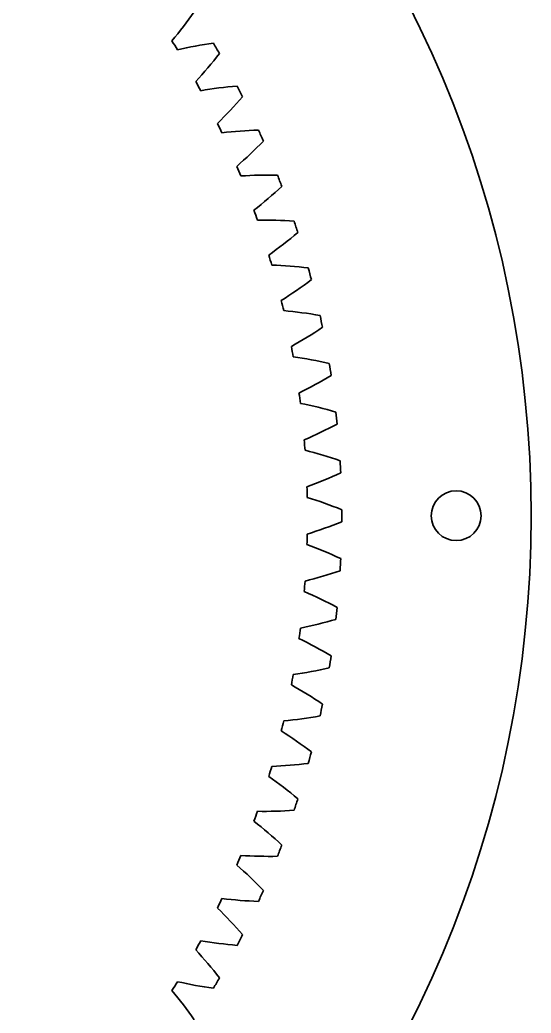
# Model space of a CAD drawing. Header units: inches. Extents: x 1.4 to 27.7, y -14.7 to -0.1.
# Drawn here: x 25.1 to 27.74, y -10.12 to -5 of the extents above; entities that cross this region are included whole.
import ezdxf

# ---------------------------------------------------------------- set-up
doc = ezdxf.new("R2010")
doc.units = ezdxf.units.IN
doc.header["$MEASUREMENT"] = 0
doc.layers.add('Layer 1', color=7, linetype='Continuous')

# ---------------------------------------------------------------- blocks, each defined once
blk = doc.blocks.new('block 322')
at = {"layer": 'Layer 1', "color": 7, "lineweight": 35, "true_color": 0xffffff}
blk.add_open_spline([(26.0026, -10.1563), (25.9664, -10.1046), (25.9281, -10.0545), (25.8878, -10.006)], degree=3, dxfattribs=at)
blk = doc.blocks.new('block 323')
at = {"layer": 'Layer 1', "color": 7, "lineweight": 35, "true_color": 0xffffff}
blk.add_open_spline([(25.8878, -10.006), (25.8973, -9.9907), (25.9067, -9.9755), (25.9159, -9.9601)], degree=3, dxfattribs=at)
blk = doc.blocks.new('block 324')
at = {"layer": 'Layer 1', "color": 7, "lineweight": 35, "true_color": 0xffffff}
blk.add_open_spline([(25.9159, -9.9601), (25.9775, -9.9739), (26.0395, -9.9853), (26.102, -9.9941)], degree=3, dxfattribs=at)
blk = doc.blocks.new('block 325')
at = {"layer": 'Layer 1', "color": 7, "lineweight": 35, "true_color": 0xffffff}
blk.add_open_spline([(26.102, -9.9941), (26.1125, -9.9762), (26.1228, -9.9582), (26.1331, -9.9401)], degree=3, dxfattribs=at)
blk = doc.blocks.new('block 326')
at = {"layer": 'Layer 1', "color": 7, "lineweight": 35, "true_color": 0xffffff}
blk.add_open_spline([(26.1331, -9.9401), (26.0943, -9.8905), (26.0534, -9.8424), (26.0107, -9.796)], degree=3, dxfattribs=at)
blk = doc.blocks.new('block 327')
at = {"layer": 'Layer 1', "color": 7, "lineweight": 35, "true_color": 0xffffff}
blk.add_open_spline([(26.0107, -9.796), (26.0193, -9.7803), (26.0279, -9.7646), (26.0363, -9.7488)], degree=3, dxfattribs=at)
blk = doc.blocks.new('block 328')
at = {"layer": 'Layer 1', "color": 7, "lineweight": 35, "true_color": 0xffffff}
blk.add_open_spline([(26.0363, -9.7488), (26.0985, -9.7594), (26.1611, -9.7674), (26.2239, -9.773)], degree=3, dxfattribs=at)
blk = doc.blocks.new('block 329')
at = {"layer": 'Layer 1', "color": 7, "lineweight": 35, "true_color": 0xffffff}
blk.add_open_spline([(26.2239, -9.773), (26.2334, -9.7545), (26.2429, -9.736), (26.2522, -9.7175)], degree=3, dxfattribs=at)
blk = doc.blocks.new('block 330')
at = {"layer": 'Layer 1', "color": 7, "lineweight": 35, "true_color": 0xffffff}
blk.add_open_spline([(26.2522, -9.7175), (26.2107, -9.6699), (26.1674, -9.624), (26.1224, -9.58)], degree=3, dxfattribs=at)
blk = doc.blocks.new('block 331')
at = {"layer": 'Layer 1', "color": 7, "lineweight": 35, "true_color": 0xffffff}
blk.add_open_spline([(26.1224, -9.58), (26.1302, -9.5638), (26.1379, -9.5477), (26.1455, -9.5314)], degree=3, dxfattribs=at)
blk = doc.blocks.new('block 332')
at = {"layer": 'Layer 1', "color": 7, "lineweight": 35, "true_color": 0xffffff}
blk.add_open_spline([(26.1455, -9.5314), (26.2081, -9.5387), (26.271, -9.5435), (26.334, -9.5458)], degree=3, dxfattribs=at)
blk = doc.blocks.new('block 333')
at = {"layer": 'Layer 1', "color": 7, "lineweight": 35, "true_color": 0xffffff}
blk.add_open_spline([(26.334, -9.5458), (26.3426, -9.5269), (26.3511, -9.5079), (26.3594, -9.4888)], degree=3, dxfattribs=at)
blk = doc.blocks.new('block 334')
at = {"layer": 'Layer 1', "color": 7, "lineweight": 35, "true_color": 0xffffff}
blk.add_open_spline([(26.3594, -9.4888), (26.3156, -9.4435), (26.2699, -9.4), (26.2226, -9.3584)], degree=3, dxfattribs=at)
blk = doc.blocks.new('block 335')
at = {"layer": 'Layer 1', "color": 7, "lineweight": 35, "true_color": 0xffffff}
blk.add_open_spline([(26.2226, -9.3584), (26.2295, -9.3418), (26.2364, -9.3253), (26.2432, -9.3087)], degree=3, dxfattribs=at)
blk = doc.blocks.new('block 336')
at = {"layer": 'Layer 1', "color": 7, "lineweight": 35, "true_color": 0xffffff}
blk.add_open_spline([(26.2432, -9.3087), (26.3061, -9.3127), (26.3691, -9.3142), (26.4322, -9.3132)], degree=3, dxfattribs=at)
blk = doc.blocks.new('block 337')
at = {"layer": 'Layer 1', "color": 7, "lineweight": 35, "true_color": 0xffffff}
blk.add_open_spline([(26.4322, -9.3132), (26.4397, -9.2938), (26.4472, -9.2744), (26.4545, -9.255)], degree=3, dxfattribs=at)
blk = doc.blocks.new('block 338')
at = {"layer": 'Layer 1', "color": 7, "lineweight": 35, "true_color": 0xffffff}
blk.add_open_spline([(26.4545, -9.255), (26.4084, -9.212), (26.3605, -9.1709), (26.3111, -9.1318)], degree=3, dxfattribs=at)
blk = doc.blocks.new('block 339')
at = {"layer": 'Layer 1', "color": 7, "lineweight": 35, "true_color": 0xffffff}
blk.add_open_spline([(26.3111, -9.1318), (26.3171, -9.1149), (26.3231, -9.098), (26.329, -9.0811)], degree=3, dxfattribs=at)
blk = doc.blocks.new('block 340')
at = {"layer": 'Layer 1', "color": 7, "lineweight": 35, "true_color": 0xffffff}
blk.add_open_spline([(26.329, -9.0811), (26.3921, -9.0818), (26.4551, -9.08), (26.518, -9.0757)], degree=3, dxfattribs=at)
blk = doc.blocks.new('block 341')
at = {"layer": 'Layer 1', "color": 7, "lineweight": 35, "true_color": 0xffffff}
blk.add_open_spline([(26.518, -9.0757), (26.5245, -9.056), (26.531, -9.0362), (26.5373, -9.0164)], degree=3, dxfattribs=at)
blk = doc.blocks.new('block 342')
at = {"layer": 'Layer 1', "color": 7, "lineweight": 35, "true_color": 0xffffff}
blk.add_open_spline([(26.5373, -9.0164), (26.4889, -8.9759), (26.439, -8.9374), (26.3875, -8.9009)], degree=3, dxfattribs=at)
blk = doc.blocks.new('block 343')
at = {"layer": 'Layer 1', "color": 7, "lineweight": 35, "true_color": 0xffffff}
blk.add_open_spline([(26.3875, -8.9009), (26.3927, -8.8838), (26.3978, -8.8666), (26.4028, -8.8494)], degree=3, dxfattribs=at)
blk = doc.blocks.new('block 344')
at = {"layer": 'Layer 1', "color": 7, "lineweight": 35, "true_color": 0xffffff}
blk.add_open_spline([(26.4028, -8.8494), (26.4658, -8.8468), (26.5287, -8.8417), (26.5913, -8.8341)], degree=3, dxfattribs=at)
blk = doc.blocks.new('block 345')
at = {"layer": 'Layer 1', "color": 7, "lineweight": 35, "true_color": 0xffffff}
blk.add_open_spline([(26.5913, -8.8341), (26.5968, -8.814), (26.6021, -8.794), (26.6074, -8.7738)], degree=3, dxfattribs=at)
blk = doc.blocks.new('block 346')
at = {"layer": 'Layer 1', "color": 7, "lineweight": 35, "true_color": 0xffffff}
blk.add_open_spline([(26.6074, -8.7738), (26.557, -8.736), (26.5051, -8.7001), (26.4518, -8.6664)], degree=3, dxfattribs=at)
blk = doc.blocks.new('block 347')
at = {"layer": 'Layer 1', "color": 7, "lineweight": 35, "true_color": 0xffffff}
blk.add_open_spline([(26.4518, -8.6664), (26.4561, -8.649), (26.4603, -8.6315), (26.4644, -8.6141)], degree=3, dxfattribs=at)
blk = doc.blocks.new('block 348')
at = {"layer": 'Layer 1', "color": 7, "lineweight": 35, "true_color": 0xffffff}
blk.add_open_spline([(26.4644, -8.6141), (26.5272, -8.6082), (26.5897, -8.5998), (26.6518, -8.5889)], degree=3, dxfattribs=at)
blk = doc.blocks.new('block 349')
at = {"layer": 'Layer 1', "color": 7, "lineweight": 35, "true_color": 0xffffff}
blk.add_open_spline([(26.6518, -8.5889), (26.6562, -8.5686), (26.6606, -8.5483), (26.6648, -8.5279)], degree=3, dxfattribs=at)
blk = doc.blocks.new('block 350')
at = {"layer": 'Layer 1', "color": 7, "lineweight": 35, "true_color": 0xffffff}
blk.add_open_spline([(26.6648, -8.5279), (26.6125, -8.4927), (26.5587, -8.4597), (26.5038, -8.4288)], degree=3, dxfattribs=at)
blk = doc.blocks.new('block 351')
at = {"layer": 'Layer 1', "color": 7, "lineweight": 35, "true_color": 0xffffff}
blk.add_open_spline([(26.5038, -8.4288), (26.5072, -8.4112), (26.5104, -8.3935), (26.5136, -8.3759)], degree=3, dxfattribs=at)
blk = doc.blocks.new('block 352')
at = {"layer": 'Layer 1', "color": 7, "lineweight": 35, "true_color": 0xffffff}
blk.add_open_spline([(26.5136, -8.3759), (26.576, -8.3667), (26.638, -8.3551), (26.6994, -8.341)], degree=3, dxfattribs=at)
blk = doc.blocks.new('block 353')
at = {"layer": 'Layer 1', "color": 7, "lineweight": 35, "true_color": 0xffffff}
blk.add_open_spline([(26.6994, -8.341), (26.7028, -8.3205), (26.706, -8.2999), (26.7092, -8.2794)], degree=3, dxfattribs=at)
blk = doc.blocks.new('block 354')
at = {"layer": 'Layer 1', "color": 7, "lineweight": 35, "true_color": 0xffffff}
blk.add_open_spline([(26.7092, -8.2794), (26.6551, -8.247), (26.5997, -8.2167), (26.5432, -8.1888)], degree=3, dxfattribs=at)
blk = doc.blocks.new('block 355')
at = {"layer": 'Layer 1', "color": 7, "lineweight": 35, "true_color": 0xffffff}
blk.add_open_spline([(26.5432, -8.1888), (26.5457, -8.171), (26.548, -8.1532), (26.5503, -8.1354)], degree=3, dxfattribs=at)
blk = doc.blocks.new('block 356')
at = {"layer": 'Layer 1', "color": 7, "lineweight": 35, "true_color": 0xffffff}
blk.add_open_spline([(26.5503, -8.1354), (26.6121, -8.123), (26.6734, -8.1081), (26.734, -8.0908)], degree=3, dxfattribs=at)
blk = doc.blocks.new('block 357')
at = {"layer": 'Layer 1', "color": 7, "lineweight": 35, "true_color": 0xffffff}
blk.add_open_spline([(26.734, -8.0908), (26.7363, -8.0702), (26.7385, -8.0495), (26.7405, -8.0288)], degree=3, dxfattribs=at)
blk = doc.blocks.new('block 358')
at = {"layer": 'Layer 1', "color": 7, "lineweight": 35, "true_color": 0xffffff}
blk.add_open_spline([(26.7405, -8.0288), (26.6848, -7.9993), (26.6279, -7.972), (26.5701, -7.947)], degree=3, dxfattribs=at)
blk = doc.blocks.new('block 359')
at = {"layer": 'Layer 1', "color": 7, "lineweight": 35, "true_color": 0xffffff}
blk.add_open_spline([(26.5701, -7.947), (26.5716, -7.9292), (26.573, -7.9113), (26.5743, -7.8934)], degree=3, dxfattribs=at)
blk = doc.blocks.new('block 360')
at = {"layer": 'Layer 1', "color": 7, "lineweight": 35, "true_color": 0xffffff}
blk.add_open_spline([(26.5743, -7.8934), (26.6354, -7.8778), (26.6958, -7.8597), (26.7554, -7.8393)], degree=3, dxfattribs=at)
blk = doc.blocks.new('block 361')
at = {"layer": 'Layer 1', "color": 7, "lineweight": 35, "true_color": 0xffffff}
blk.add_open_spline([(26.7554, -7.8393), (26.7566, -7.8185), (26.7577, -7.7978), (26.7587, -7.777)], degree=3, dxfattribs=at)
blk = doc.blocks.new('block 362')
at = {"layer": 'Layer 1', "color": 7, "lineweight": 35, "true_color": 0xffffff}
blk.add_open_spline([(26.7587, -7.777), (26.7015, -7.7504), (26.6433, -7.7261), (26.5842, -7.7042)], degree=3, dxfattribs=at)
blk = doc.blocks.new('block 363')
at = {"layer": 'Layer 1', "color": 7, "lineweight": 35, "true_color": 0xffffff}
blk.add_open_spline([(26.5842, -7.7042), (26.5848, -7.6863), (26.5852, -7.6684), (26.5856, -7.6504)], degree=3, dxfattribs=at)
blk = doc.blocks.new('block 364')
at = {"layer": 'Layer 1', "color": 7, "lineweight": 35, "true_color": 0xffffff}
blk.add_open_spline([(26.5856, -7.6504), (26.6458, -7.6317), (26.7052, -7.6105), (26.7637, -7.5869)], degree=3, dxfattribs=at)
blk = doc.blocks.new('block 365')
at = {"layer": 'Layer 1', "color": 7, "lineweight": 35, "true_color": 0xffffff}
blk.add_open_spline([(26.7637, -7.5869), (26.7638, -7.5661), (26.7638, -7.5453), (26.7637, -7.5246)], degree=3, dxfattribs=at)
blk = doc.blocks.new('block 366')
at = {"layer": 'Layer 1', "color": 7, "lineweight": 35, "true_color": 0xffffff}
blk.add_open_spline([(26.7637, -7.5246), (26.7052, -7.501), (26.6458, -7.4798), (26.5856, -7.461)], degree=3, dxfattribs=at)
blk = doc.blocks.new('block 367')
at = {"layer": 'Layer 1', "color": 7, "lineweight": 35, "true_color": 0xffffff}
blk.add_open_spline([(26.5856, -7.461), (26.5852, -7.4431), (26.5848, -7.4252), (26.5842, -7.4072)], degree=3, dxfattribs=at)
blk = doc.blocks.new('block 368')
at = {"layer": 'Layer 1', "color": 7, "lineweight": 35, "true_color": 0xffffff}
blk.add_open_spline([(26.5842, -7.4072), (26.6433, -7.3853), (26.7015, -7.361), (26.7587, -7.3345)], degree=3, dxfattribs=at)
blk = doc.blocks.new('block 369')
at = {"layer": 'Layer 1', "color": 7, "lineweight": 35, "true_color": 0xffffff}
blk.add_open_spline([(26.7587, -7.3345), (26.7577, -7.3137), (26.7566, -7.2929), (26.7554, -7.2722)], degree=3, dxfattribs=at)
blk = doc.blocks.new('block 370')
at = {"layer": 'Layer 1', "color": 7, "lineweight": 35, "true_color": 0xffffff}
blk.add_open_spline([(26.7554, -7.2722), (26.6958, -7.2517), (26.6354, -7.2337), (26.5743, -7.218)], degree=3, dxfattribs=at)
blk = doc.blocks.new('block 371')
at = {"layer": 'Layer 1', "color": 7, "lineweight": 35, "true_color": 0xffffff}
blk.add_open_spline([(26.5743, -7.218), (26.573, -7.2002), (26.5716, -7.1823), (26.5701, -7.1644)], degree=3, dxfattribs=at)
blk = doc.blocks.new('block 372')
at = {"layer": 'Layer 1', "color": 7, "lineweight": 35, "true_color": 0xffffff}
blk.add_open_spline([(26.5701, -7.1644), (26.6279, -7.1394), (26.6848, -7.1121), (26.7405, -7.0826)], degree=3, dxfattribs=at)
blk = doc.blocks.new('block 373')
at = {"layer": 'Layer 1', "color": 7, "lineweight": 35, "true_color": 0xffffff}
blk.add_open_spline([(26.7405, -7.0826), (26.7385, -7.0619), (26.7363, -7.0413), (26.734, -7.0206)], degree=3, dxfattribs=at)
blk = doc.blocks.new('block 374')
at = {"layer": 'Layer 1', "color": 7, "lineweight": 35, "true_color": 0xffffff}
blk.add_open_spline([(26.734, -7.0206), (26.6734, -7.0033), (26.6121, -6.9884), (26.5503, -6.976)], degree=3, dxfattribs=at)
blk = doc.blocks.new('block 375')
at = {"layer": 'Layer 1', "color": 7, "lineweight": 35, "true_color": 0xffffff}
blk.add_open_spline([(26.5503, -6.976), (26.548, -6.9582), (26.5457, -6.9405), (26.5432, -6.9227)], degree=3, dxfattribs=at)
blk = doc.blocks.new('block 376')
at = {"layer": 'Layer 1', "color": 7, "lineweight": 35, "true_color": 0xffffff}
blk.add_open_spline([(26.5432, -6.9227), (26.5997, -6.8947), (26.6551, -6.8645), (26.7092, -6.8321)], degree=3, dxfattribs=at)
blk = doc.blocks.new('block 377')
at = {"layer": 'Layer 1', "color": 7, "lineweight": 35, "true_color": 0xffffff}
blk.add_open_spline([(26.7092, -6.8321), (26.706, -6.8115), (26.7028, -6.791), (26.6994, -6.7705)], degree=3, dxfattribs=at)
blk = doc.blocks.new('block 378')
at = {"layer": 'Layer 1', "color": 7, "lineweight": 35, "true_color": 0xffffff}
blk.add_open_spline([(26.6994, -6.7705), (26.638, -6.7564), (26.576, -6.7447), (26.5136, -6.7356)], degree=3, dxfattribs=at)
blk = doc.blocks.new('block 379')
at = {"layer": 'Layer 1', "color": 7, "lineweight": 35, "true_color": 0xffffff}
blk.add_open_spline([(26.5136, -6.7356), (26.5104, -6.7179), (26.5072, -6.7003), (26.5038, -6.6827)], degree=3, dxfattribs=at)
blk = doc.blocks.new('block 380')
at = {"layer": 'Layer 1', "color": 7, "lineweight": 35, "true_color": 0xffffff}
blk.add_open_spline([(26.5038, -6.6827), (26.5587, -6.6518), (26.6125, -6.6187), (26.6648, -6.5835)], degree=3, dxfattribs=at)
blk = doc.blocks.new('block 381')
at = {"layer": 'Layer 1', "color": 7, "lineweight": 35, "true_color": 0xffffff}
blk.add_open_spline([(26.6648, -6.5835), (26.6606, -6.5632), (26.6562, -6.5428), (26.6518, -6.5225)], degree=3, dxfattribs=at)
blk = doc.blocks.new('block 382')
at = {"layer": 'Layer 1', "color": 7, "lineweight": 35, "true_color": 0xffffff}
blk.add_open_spline([(26.6518, -6.5225), (26.5897, -6.5117), (26.5272, -6.5033), (26.4644, -6.4974)], degree=3, dxfattribs=at)
blk = doc.blocks.new('block 383')
at = {"layer": 'Layer 1', "color": 7, "lineweight": 35, "true_color": 0xffffff}
blk.add_open_spline([(26.4644, -6.4974), (26.4603, -6.4799), (26.4561, -6.4625), (26.4518, -6.4451)], degree=3, dxfattribs=at)
blk = doc.blocks.new('block 384')
at = {"layer": 'Layer 1', "color": 7, "lineweight": 35, "true_color": 0xffffff}
blk.add_open_spline([(26.4518, -6.4451), (26.5051, -6.4114), (26.557, -6.3755), (26.6074, -6.3376)], degree=3, dxfattribs=at)
blk = doc.blocks.new('block 385')
at = {"layer": 'Layer 1', "color": 7, "lineweight": 35, "true_color": 0xffffff}
blk.add_open_spline([(26.6074, -6.3376), (26.6021, -6.3175), (26.5968, -6.2974), (26.5913, -6.2774)], degree=3, dxfattribs=at)
blk = doc.blocks.new('block 386')
at = {"layer": 'Layer 1', "color": 7, "lineweight": 35, "true_color": 0xffffff}
blk.add_open_spline([(26.5913, -6.2774), (26.5287, -6.2698), (26.4658, -6.2647), (26.4028, -6.2621)], degree=3, dxfattribs=at)
blk = doc.blocks.new('block 387')
at = {"layer": 'Layer 1', "color": 7, "lineweight": 35, "true_color": 0xffffff}
blk.add_open_spline([(26.4028, -6.2621), (26.3978, -6.2449), (26.3927, -6.2277), (26.3875, -6.2105)], degree=3, dxfattribs=at)
blk = doc.blocks.new('block 388')
at = {"layer": 'Layer 1', "color": 7, "lineweight": 35, "true_color": 0xffffff}
blk.add_open_spline([(26.3875, -6.2105), (26.439, -6.1741), (26.4889, -6.1355), (26.5373, -6.0951)], degree=3, dxfattribs=at)
blk = doc.blocks.new('block 389')
at = {"layer": 'Layer 1', "color": 7, "lineweight": 35, "true_color": 0xffffff}
blk.add_open_spline([(26.5373, -6.0951), (26.531, -6.0753), (26.5245, -6.0555), (26.518, -6.0358)], degree=3, dxfattribs=at)
blk = doc.blocks.new('block 390')
at = {"layer": 'Layer 1', "color": 7, "lineweight": 35, "true_color": 0xffffff}
blk.add_open_spline([(26.518, -6.0358), (26.4551, -6.0314), (26.3921, -6.0296), (26.329, -6.0303)], degree=3, dxfattribs=at)
blk = doc.blocks.new('block 391')
at = {"layer": 'Layer 1', "color": 7, "lineweight": 35, "true_color": 0xffffff}
blk.add_open_spline([(26.329, -6.0303), (26.3231, -6.0134), (26.3171, -5.9965), (26.3111, -5.9796)], degree=3, dxfattribs=at)
blk = doc.blocks.new('block 392')
at = {"layer": 'Layer 1', "color": 7, "lineweight": 35, "true_color": 0xffffff}
blk.add_open_spline([(26.3111, -5.9796), (26.3605, -5.9405), (26.4084, -5.8994), (26.4545, -5.8565)], degree=3, dxfattribs=at)
blk = doc.blocks.new('block 393')
at = {"layer": 'Layer 1', "color": 7, "lineweight": 35, "true_color": 0xffffff}
blk.add_open_spline([(26.4545, -5.8565), (26.4472, -5.8371), (26.4397, -5.8177), (26.4322, -5.7983)], degree=3, dxfattribs=at)
blk = doc.blocks.new('block 394')
at = {"layer": 'Layer 1', "color": 7, "lineweight": 35, "true_color": 0xffffff}
blk.add_open_spline([(26.4322, -5.7983), (26.3691, -5.7973), (26.3061, -5.7988), (26.2432, -5.8028)], degree=3, dxfattribs=at)
blk = doc.blocks.new('block 395')
at = {"layer": 'Layer 1', "color": 7, "lineweight": 35, "true_color": 0xffffff}
blk.add_open_spline([(26.2432, -5.8028), (26.2364, -5.7862), (26.2295, -5.7696), (26.2226, -5.7531)], degree=3, dxfattribs=at)
blk = doc.blocks.new('block 396')
at = {"layer": 'Layer 1', "color": 7, "lineweight": 35, "true_color": 0xffffff}
blk.add_open_spline([(26.2226, -5.7531), (26.2699, -5.7114), (26.3156, -5.6679), (26.3594, -5.6226)], degree=3, dxfattribs=at)
blk = doc.blocks.new('block 397')
at = {"layer": 'Layer 1', "color": 7, "lineweight": 35, "true_color": 0xffffff}
blk.add_open_spline([(26.3594, -5.6226), (26.3511, -5.6036), (26.3426, -5.5846), (26.334, -5.5657)], degree=3, dxfattribs=at)
blk = doc.blocks.new('block 398')
at = {"layer": 'Layer 1', "color": 7, "lineweight": 35, "true_color": 0xffffff}
blk.add_open_spline([(26.334, -5.5657), (26.271, -5.5679), (26.2081, -5.5727), (26.1455, -5.58)], degree=3, dxfattribs=at)
blk = doc.blocks.new('block 399')
at = {"layer": 'Layer 1', "color": 7, "lineweight": 35, "true_color": 0xffffff}
blk.add_open_spline([(26.1455, -5.58), (26.1379, -5.5638), (26.1302, -5.5476), (26.1224, -5.5315)], degree=3, dxfattribs=at)
blk = doc.blocks.new('block 400')
at = {"layer": 'Layer 1', "color": 7, "lineweight": 35, "true_color": 0xffffff}
blk.add_open_spline([(26.1224, -5.5315), (26.1674, -5.4874), (26.2107, -5.4415), (26.2522, -5.394)], degree=3, dxfattribs=at)
blk = doc.blocks.new('block 401')
at = {"layer": 'Layer 1', "color": 7, "lineweight": 35, "true_color": 0xffffff}
blk.add_open_spline([(26.2522, -5.394), (26.2429, -5.3754), (26.2334, -5.3569), (26.2239, -5.3385)], degree=3, dxfattribs=at)
blk = doc.blocks.new('block 402')
at = {"layer": 'Layer 1', "color": 7, "lineweight": 35, "true_color": 0xffffff}
blk.add_open_spline([(26.2239, -5.3385), (26.1611, -5.344), (26.0985, -5.3521), (26.0363, -5.3627)], degree=3, dxfattribs=at)
blk = doc.blocks.new('block 403')
at = {"layer": 'Layer 1', "color": 7, "lineweight": 35, "true_color": 0xffffff}
blk.add_open_spline([(26.0363, -5.3627), (26.0279, -5.3469), (26.0193, -5.3311), (26.0107, -5.3154)], degree=3, dxfattribs=at)
blk = doc.blocks.new('block 404')
at = {"layer": 'Layer 1', "color": 7, "lineweight": 35, "true_color": 0xffffff}
blk.add_open_spline([(26.0107, -5.3154), (26.0534, -5.269), (26.0943, -5.221), (26.1331, -5.1713)], degree=3, dxfattribs=at)
blk = doc.blocks.new('block 405')
at = {"layer": 'Layer 1', "color": 7, "lineweight": 35, "true_color": 0xffffff}
blk.add_open_spline([(26.1331, -5.1713), (26.1228, -5.1533), (26.1125, -5.1353), (26.102, -5.1173)], degree=3, dxfattribs=at)
blk = doc.blocks.new('block 406')
at = {"layer": 'Layer 1', "color": 7, "lineweight": 35, "true_color": 0xffffff}
blk.add_open_spline([(26.102, -5.1173), (26.0395, -5.1262), (25.9775, -5.1375), (25.9159, -5.1513)], degree=3, dxfattribs=at)
blk = doc.blocks.new('block 407')
at = {"layer": 'Layer 1', "color": 7, "lineweight": 35, "true_color": 0xffffff}
blk.add_open_spline([(25.9159, -5.1513), (25.9067, -5.136), (25.8973, -5.1207), (25.8878, -5.1055)], degree=3, dxfattribs=at)
blk = doc.blocks.new('block 408')
at = {"layer": 'Layer 1', "color": 7, "lineweight": 35, "true_color": 0xffffff}
blk.add_open_spline([(25.8878, -5.1055), (25.9281, -5.0569), (25.9664, -5.0068), (26.0026, -4.9552)], degree=3, dxfattribs=at)
blk = doc.blocks.new('block 484')
at = {"layer": 'Layer 1', "color": 7, "lineweight": 35, "true_color": 0xffffff}
blk.add_open_spline([(27.4828, -7.5557), (27.4828, -7.4848), (27.4253, -7.4272), (27.3543, -7.4272), (27.2833, -7.4272), (27.2258, -7.4848), (27.2258, -7.5557), (27.2258, -7.6267), (27.2833, -7.6842), (27.3543, -7.6842), (27.4253, -7.6842), (27.4828, -7.6267), (27.4828, -7.5557), (27.4828, -7.5557), (27.4828, -7.5557), (27.4828, -7.5557)], degree=3, knots=[0, 0, 0, 0, 1, 1, 1, 2, 2, 2, 3, 3, 3, 4, 4, 4, 5, 5, 5, 5], dxfattribs=at)
blk = doc.blocks.new('block 486')
at = {"layer": 'Layer 1', "color": 7, "lineweight": 35, "true_color": 0xffffff}
blk.add_open_spline([(27.7409, -7.5557), (27.7409, -4.3525), (25.1441, -1.7557), (21.9409, -1.7557), (18.7376, -1.7557), (16.1409, -4.3525), (16.1409, -7.5557), (16.1409, -10.759), (18.7376, -13.3557), (21.9409, -13.3557), (25.1441, -13.3557), (27.7409, -10.759), (27.7409, -7.5557), (27.7409, -7.5557), (27.7409, -7.5557), (27.7409, -7.5557)], degree=3, knots=[0, 0, 0, 0, 1, 1, 1, 2, 2, 2, 3, 3, 3, 4, 4, 4, 5, 5, 5, 5], dxfattribs=at)
blk = doc.blocks.new('block 2')
at = {"layer": 'Layer 1'}
for name in ['block 486', 'block 408', 'block 407', 'block 406', 'block 405', 'block 404', 'block 403', 'block 402', 'block 401', 'block 400', 'block 399', 'block 398', 'block 397', 'block 396', 'block 395', 'block 394', 'block 393', 'block 392', 'block 391', 'block 390', 'block 389', 'block 388', 'block 387', 'block 386', 'block 385', 'block 384', 'block 383', 'block 382', 'block 381', 'block 380', 'block 379', 'block 378', 'block 377', 'block 376', 'block 375', 'block 374', 'block 373', 'block 372', 'block 371', 'block 370', 'block 369', 'block 368', 'block 367', 'block 484', 'block 366', 'block 365', 'block 364', 'block 363', 'block 362', 'block 361', 'block 360', 'block 359', 'block 358', 'block 357', 'block 356', 'block 355', 'block 354', 'block 353', 'block 352', 'block 351', 'block 350', 'block 349', 'block 348', 'block 347', 'block 346', 'block 345', 'block 343', 'block 344', 'block 342', 'block 341', 'block 339', 'block 340', 'block 338', 'block 337', 'block 335', 'block 336', 'block 334', 'block 331', 'block 332', 'block 333', 'block 330', 'block 329', 'block 327', 'block 328', 'block 326', 'block 325', 'block 323', 'block 324', 'block 322']:
    blk.add_blockref(name, (0, 0), dxfattribs=at)

msp = doc.modelspace()

# ---------------------------------------------------------------- block references
at = {"layer": 'Layer 1'}
msp.add_blockref('block 2', (0, 0), dxfattribs=at)

doc.saveas('drawing.dxf')
